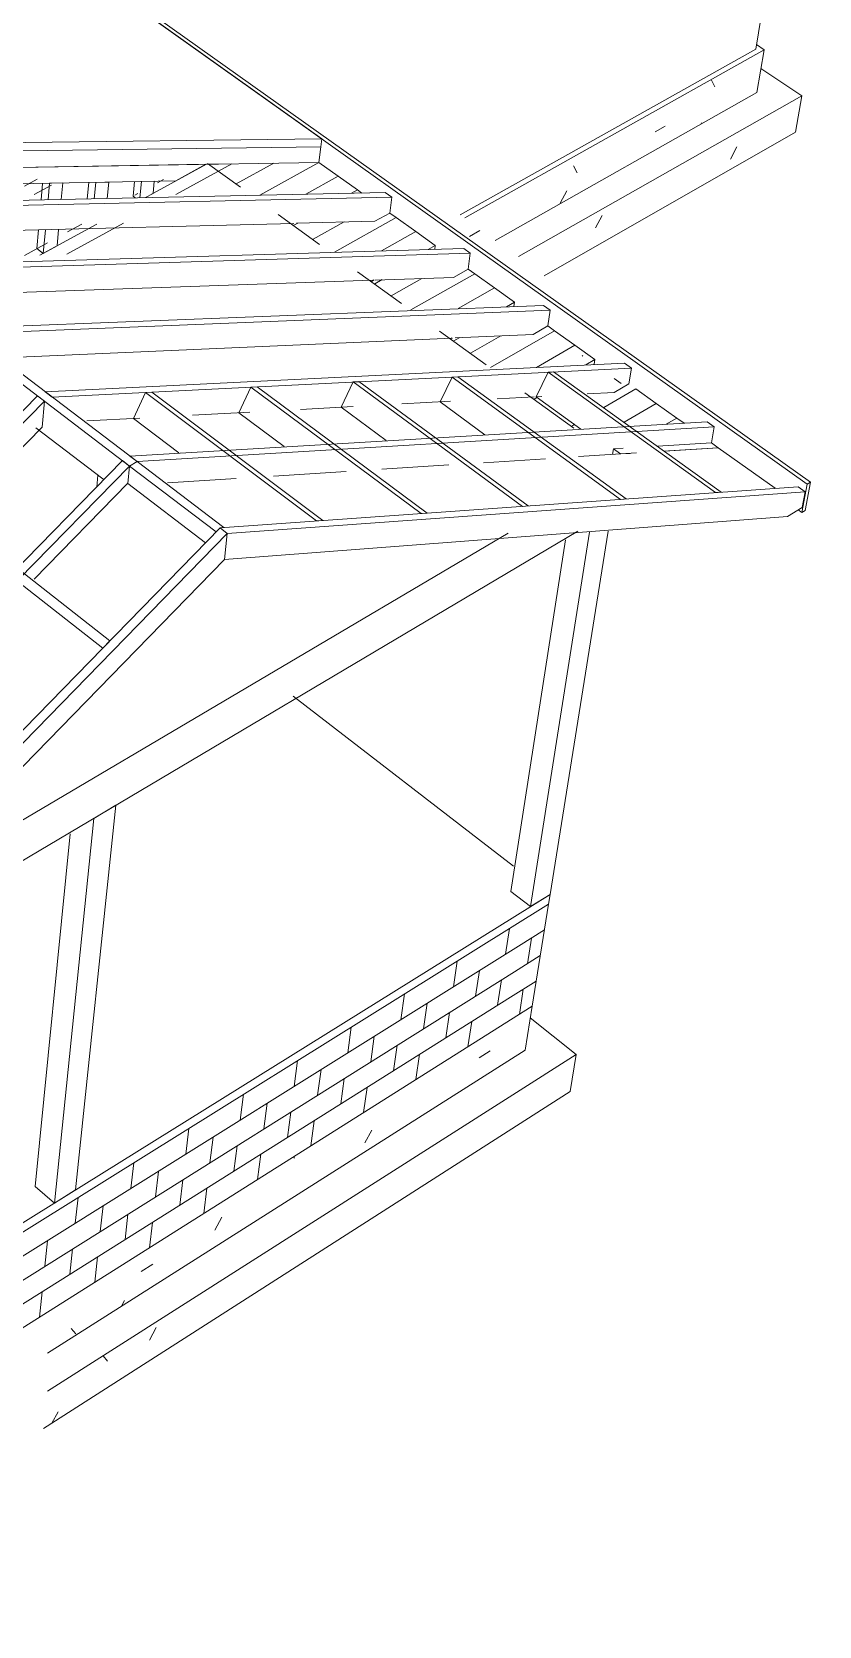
# Model space of a CAD drawing. Header units: inches. Extents: x -562 to 8953, y -6490 to -2066.
# Drawn here: x 2407.9 to 2503.4, y -6092.8 to -5899.4 of the extents above; entities that cross this region are included whole.
import ezdxf

# ---------------------------------------------------------------- set-up
doc = ezdxf.new("R2010")
doc.units = ezdxf.units.IN
doc.header["$MEASUREMENT"] = 0
for name, color, linetype, lineweight in [('A-CLNG', 13, 'Continuous', 18), ('A-COLS', 52, 'Continuous', 9), ('A-FLOR', 192, 'Continuous', 18), ('A-ROOF', 132, 'Continuous', 18), ('A-WALL', 113, 'Continuous', 18), ('A-WALL-PATT', 111, 'Continuous', 18), ('I-WALL', 25, 'Continuous', 18), ('S-FNDN', 32, 'Continuous', 18)]:
    doc.layers.add(name, color=color, linetype=linetype, lineweight=lineweight)

# ---------------------------------------------------------------- blocks, each defined once
blk = doc.blocks.new('FP_1-3D View 1')
at = {"layer": 'A-WALL-PATT', "lineweight": 9}
for p, q in [((-191.68653, 227.7528), (-191.68655, 227.75277)), ((-191.72397, 227.7281), (-191.72503, 227.72612)), ((-191.73155, 227.72288), (-191.73225, 227.72367)), ((-191.73924, 227.71499), (-191.74019, 227.71321))]:
    blk.add_line(p, q, dxfattribs=at)
blk = doc.blocks.new('FP_4-3D View 1')
at = {"layer": 'A-WALL-PATT', "lineweight": 9}
for p, q in [((-191.67373, 227.77006), (-191.67204, 227.77113)), ((-191.69045, 227.75877), (-191.69151, 227.75681)), ((-191.70247, 227.75445), (-191.70262, 227.75463)), ((-191.71379, 227.74523), (-191.71485, 227.74325)), ((-191.72629, 227.73682), (-191.72451, 227.73795)), ((-191.7289, 227.73231), (-191.72937, 227.73142)), ((-191.73647, 227.72711), (-191.73722, 227.72796)), ((-191.74645, 227.72407), (-191.74634, 227.72415)), ((-191.75138, 227.72153), (-191.75189, 227.72209))]:
    blk.add_line(p, q, dxfattribs=at)
blk = doc.blocks.new('FP_6-3D View 1')
at = {"layer": 'A-WALL-PATT', "lineweight": 9}
for p, q in [((-191.66497, 227.79267), (-191.66497, 227.79267)), ((-191.66761, 227.78741), (-191.66359, 227.78992)), ((-191.66623, 227.78468), (-191.6656, 227.78866)), ((-191.66824, 227.78342), (-191.66423, 227.78594)), ((-191.66886, 227.77947), (-191.66486, 227.78198)), ((-191.66748, 227.7768), (-191.66686, 227.78073))]:
    blk.add_line(p, q, dxfattribs=at)
blk = doc.blocks.new('FP_7-3D View 1')
at = {"layer": 'A-WALL-PATT', "lineweight": 9}
for p, q in [((-191.66963, 227.78615), (-191.66901, 227.79015)), ((-191.75305, 227.734), (-191.66761, 227.78741)), ((-191.67307, 227.78762), (-191.67307, 227.78762)), ((-191.75129, 227.73135), (-191.66824, 227.78342)), ((-191.67774, 227.78108), (-191.67714, 227.78508)), ((-191.67429, 227.77963), (-191.67368, 227.78362)), ((-191.67087, 227.77821), (-191.67025, 227.78216)), ((-191.74954, 227.72872), (-191.66886, 227.77947)), ((-191.68592, 227.77596), (-191.68535, 227.77997)), ((-191.68241, 227.77454), (-191.68182, 227.77852)), ((-191.67893, 227.77314), (-191.67834, 227.77709)), ((-191.67549, 227.77175), (-191.67489, 227.77568)), ((-191.69418, 227.7708), (-191.69363, 227.77481)), ((-191.6906, 227.7694), (-191.69004, 227.77339)), ((-191.67148, 227.77428), (-191.67148, 227.77428)), ((-191.68707, 227.76802), (-191.6865, 227.77198)), ((-191.68357, 227.76665), (-191.68299, 227.77058)), ((-191.7025, 227.7656), (-191.70198, 227.76961)), ((-191.69887, 227.76422), (-191.69833, 227.7682)), ((-191.67952, 227.7692), (-191.67952, 227.7692)), ((-191.69527, 227.76286), (-191.69473, 227.76682)), ((-191.69171, 227.76151), (-191.69116, 227.76544)), ((-191.7109, 227.76035), (-191.7104, 227.76436)), ((-191.70721, 227.75899), (-191.70669, 227.76298)), ((-191.68763, 227.76409), (-191.68763, 227.76409)), ((-191.70355, 227.75765), (-191.70303, 227.76161)), ((-191.71938, 227.75505), (-191.7189, 227.75906)), ((-191.69993, 227.75633), (-191.6994, 227.76026)), ((-191.69581, 227.75893), (-191.69581, 227.75893)), ((-191.71562, 227.75372), (-191.71513, 227.7577)), ((-191.7119, 227.7524), (-191.7114, 227.75636)), ((-191.72793, 227.7497), (-191.72748, 227.75371)), ((-191.70822, 227.7511), (-191.70771, 227.75503)), ((-191.70406, 227.75372), (-191.70406, 227.75372)), ((-191.7241, 227.7484), (-191.72364, 227.75238)), ((-191.72032, 227.7471), (-191.71985, 227.75106)), ((-191.73656, 227.74431), (-191.73613, 227.74832)), ((-191.71658, 227.74582), (-191.7161, 227.74976)), ((-191.71239, 227.74847), (-191.71239, 227.74847)), ((-191.73267, 227.74303), (-191.73223, 227.74701)), ((-191.72882, 227.74176), (-191.72838, 227.74572)), ((-191.72501, 227.7405), (-191.72456, 227.74444)), ((-191.72079, 227.74317), (-191.72079, 227.74317)), ((-191.74526, 227.73887), (-191.74487, 227.74288)), ((-191.74131, 227.73761), (-191.7409, 227.74159)), ((-191.73739, 227.73637), (-191.73698, 227.74032)), ((-191.73352, 227.73513), (-191.7331, 227.73907)), ((-191.75388, 227.73524), (-191.75368, 227.73739)), ((-191.75002, 227.73214), (-191.74964, 227.73613)), ((-191.72926, 227.73783), (-191.72926, 227.73783)), ((-191.74604, 227.73092), (-191.74565, 227.73488)), ((-191.74211, 227.72972), (-191.74171, 227.73365)), ((-191.76263, 227.73109), (-191.76257, 227.73185)), ((-191.75814, 227.73082), (-191.75623, 227.73201)), ((-191.73781, 227.73243), (-191.73781, 227.73243)), ((-191.76117, 227.72892), (-191.75928, 227.7301)), ((-191.75544, 227.72875), (-191.75351, 227.72996)), ((-191.75477, 227.72543), (-191.75441, 227.72939)), ((-191.77172, 227.724), (-191.77154, 227.72625)), ((-191.76389, 227.72722), (-191.76311, 227.72771)), ((-191.75849, 227.72683), (-191.75659, 227.72803)), ((-191.7558, 227.72479), (-191.75388, 227.726)), ((-191.75272, 227.72673), (-191.7515, 227.72749)), ((-191.74643, 227.72699), (-191.74643, 227.72699)), ((-191.75768, 227.72361), (-191.75694, 227.72407)), ((-191.76122, 227.72138), (-191.7596, 227.7224)), ((-191.75946, 227.7193), (-191.75924, 227.72186)), ((-191.75513, 227.7215), (-191.75513, 227.7215)), ((-191.78671, 227.70535), (-191.76501, 227.719)), ((-191.78076, 227.71835), (-191.7806, 227.72061)), ((-191.76818, 227.71505), (-191.76802, 227.71711)), ((-191.78988, 227.71266), (-191.78974, 227.71491)), ((-191.77247, 227.7143), (-191.77242, 227.715)), ((-191.77709, 227.70944), (-191.77694, 227.71149)), ((-191.79909, 227.70691), (-191.79897, 227.70917)), ((-191.78144, 227.70866), (-191.78139, 227.70935)), ((-191.78609, 227.70377), (-191.78595, 227.70582)), ((-191.80194, 227.69577), (-191.79043, 227.70301)), ((-191.79049, 227.70297), (-191.79048, 227.7031)), ((-191.79517, 227.69805), (-191.79504, 227.70011)), ((-191.81777, 227.69525), (-191.81768, 227.69751)), ((-191.79962, 227.69723), (-191.79958, 227.69792)), ((-191.80493, 227.69389), (-191.8039, 227.69453)), ((-191.80433, 227.69228), (-191.80422, 227.69433)), ((-191.82019, 227.69203), (-191.81969, 227.69234)), ((-191.8095, 227.69101), (-191.80893, 227.69137)), ((-191.80779, 227.69209), (-191.80608, 227.69317)), ((-191.82034, 227.68805), (-191.81814, 227.68943)), ((-191.81815, 227.68558), (-191.818, 227.6892)), ((-191.81287, 227.68889), (-191.81143, 227.6898)), ((-191.82048, 227.68411), (-191.81652, 227.6866)), ((-191.8183, 227.68165), (-191.8183, 227.68165))]:
    blk.add_line(p, q, dxfattribs=at)
blk = doc.blocks.new('FP_10-3D View 1')
at = {"layer": 'A-WALL-PATT', "lineweight": 9}
for p, q in [((-191.63363, 227.91171), (-191.63465, 227.90978)), ((-191.65461, 227.90105), (-191.65563, 227.89911))]:
    blk.add_line(p, q, dxfattribs=at)
blk = doc.blocks.new('FP_11-3D View 1')
at = {"layer": 'A-WALL-PATT', "lineweight": 9}
for p, q in [((-191.63704, 227.92105), (-191.63757, 227.92211)), ((-191.64635, 227.91407), (-191.64479, 227.91495)), ((-191.63912, 227.91545), (-191.63923, 227.91523)), ((-191.65847, 227.9077), (-191.65904, 227.90876)), ((-191.66009, 227.90488), (-191.66111, 227.90294)), ((-191.67524, 227.89779), (-191.67363, 227.8987))]:
    blk.add_line(p, q, dxfattribs=at)

msp = doc.modelspace()

# ---------------------------------------------------------------- linework, layer by layer
at = {"layer": 'A-CLNG'}
for p, q in [((2474.26, -5950.88), (2481.29, -5950.43)), ((2485.15, -5950.18), (2491.21, -5949.8)), ((2498.1, -5954.72), (2491.21, -5949.8)), ((2437.25, -5953.24), (2446.04, -5952.68)), ((2450.38, -5952.4), (2458.52, -5951.88)), ((2462.7, -5951.62), (2470.25, -5951.13)), ((2408.17, -5965.74), (2419.55, -5954.11)), ((2424.37, -5954.06), (2432.72, -5953.53))]:
    msp.add_line(p, q, dxfattribs=at)
at = {"layer": 'A-COLS'}
for p, q in [((2501.98, -5954.21), (2419.63, -5895.65)), ((2502.38, -5953.97), (2420.03, -5895.44)), ((2442.98, -5913.29), (2371.29, -5914.28)), ((2442.75, -5915.2), (2442.98, -5913.29)), ((2419.75, -5952.02), (2370.83, -5914.75)), ((2371.74, -5914.27), (2420.68, -5951.49)), ((2429.04, -5915.42), (2374.64, -5916.31)), ((2374.7, -5916.31), (2442.75, -5915.2)), ((2429.09, -5915.42), (2422.23, -5919.16)), ((2425.37, -5917.43), (2429.04, -5915.42)), ((2425.38, -5919.08), (2432.16, -5915.37)), ((2432.16, -5915.37), (2429.09, -5915.42)), ((2433.23, -5918.21), (2429.22, -5915.31)), ((2432.71, -5917.78), (2437.27, -5915.27)), ((2435.58, -5919.15), (2442.75, -5915.2)), ((2442.75, -5915.2), (2435.58, -5919.15)), ((2442.75, -5915.2), (2445.07, -5916.86)), ((2377.44, -5918.32), (2425.37, -5917.43)), ((2408.55, -5917.22), (2407.01, -5918.05)), ((2408.17, -5919.08), (2410.29, -5917.94)), ((2409.04, -5919.74), (2409.22, -5917.73)), ((2410.05, -5917.71), (2409.87, -5919.72)), ((2411.67, -5917.68), (2410.05, -5917.71)), ((2411.48, -5919.69), (2411.67, -5917.68)), ((2414.64, -5919.61), (2414.83, -5917.62)), ((2415.66, -5917.61), (2415.48, -5919.6)), ((2417.25, -5917.58), (2415.66, -5917.61)), ((2417.06, -5919.56), (2417.25, -5917.58)), ((2420.19, -5919.29), (2420.36, -5917.52)), ((2421.2, -5917.5), (2421, -5919.48)), ((2422.77, -5917.47), (2421.2, -5917.5)), ((2422.62, -5918.95), (2422.77, -5917.47)), ((2423.14, -5917.68), (2423.9, -5917.27)), ((2441.14, -5919.04), (2445.07, -5916.86)), ((2445.07, -5916.86), (2441.14, -5919.04)), ((2445.07, -5916.86), (2447.41, -5918.53)), ((2379.73, -5920.35), (2450.79, -5918.85)), ((2451.58, -5919.42), (2380.53, -5920.96)), ((2420.19, -5919.29), (2420.46, -5919.49)), ((2420.41, -5919.16), (2420.78, -5918.97)), ((2421.69, -5919.46), (2422.62, -5918.95)), ((2446.69, -5918.93), (2447.41, -5918.53)), ((2447.41, -5918.53), (2446.69, -5918.93)), ((2447.41, -5918.53), (2447.94, -5918.91)), ((2451.58, -5919.42), (2450.79, -5918.85)), ((2451.33, -5921.33), (2451.58, -5919.42)), ((2442.82, -5925.14), (2437.78, -5921.5)), ((2444.62, -5926.08), (2452.12, -5921.89)), ((2452.12, -5921.89), (2444.62, -5926.08)), ((2449.54, -5922.33), (2451.33, -5921.33)), ((2451.33, -5921.33), (2452.12, -5921.89)), ((2452.12, -5921.89), (2454.49, -5923.58)), ((2384.86, -5923.97), (2439.7, -5922.58)), ((2408.51, -5925.65), (2408.72, -5923.37)), ((2415.81, -5922.67), (2408.88, -5926.45)), ((2409.55, -5923.35), (2409.29, -5926.22)), ((2410.97, -5925.31), (2411.15, -5923.31)), ((2412.17, -5926.3), (2419.03, -5922.56)), ((2412.23, -5923.62), (2413.96, -5922.68)), ((2439.69, -5922.82), (2440.18, -5922.54)), ((2440.18, -5922.54), (2439.69, -5922.82)), ((2440.01, -5922.57), (2449.54, -5922.33)), ((2442.03, -5924.51), (2445.81, -5922.41)), ((2445.81, -5922.41), (2442.03, -5924.51)), ((2450.33, -5925.91), (2454.49, -5923.58)), ((2454.49, -5923.58), (2450.33, -5925.91)), ((2454.49, -5923.58), (2456.86, -5925.28)), ((2389.48, -5927.76), (2460.31, -5925.64)), ((2407, -5926.47), (2409.82, -5924.94)), ((2408.51, -5925.65), (2409.29, -5926.22)), ((2409.29, -5926.22), (2410.97, -5925.31)), ((2456.86, -5925.28), (2456.01, -5925.76)), ((2456.8, -5925.74), (2456.86, -5925.28)), ((2461.11, -5926.21), (2460.31, -5925.64)), ((2461.11, -5926.21), (2390.3, -5928.39)), ((2460.85, -5928.12), (2461.11, -5926.21)), ((2394.59, -5931.36), (2449.26, -5929.48)), ((2452.75, -5932.31), (2447.42, -5928.46)), ((2449.46, -5929.45), (2449.13, -5929.63)), ((2449.53, -5929.92), (2450.43, -5929.41)), ((2449.56, -5929.47), (2459.06, -5929.14)), ((2451.51, -5931.36), (2455.23, -5929.25)), ((2453.9, -5933.09), (2461.65, -5928.7)), ((2461.65, -5928.7), (2453.9, -5933.09)), ((2459.06, -5929.14), (2460.85, -5928.12)), ((2460.85, -5928.12), (2461.65, -5928.7)), ((2461.65, -5928.7), (2464.05, -5930.41)), ((2459.66, -5932.92), (2464.05, -5930.41)), ((2464.05, -5930.41), (2459.66, -5932.92)), ((2464.05, -5930.41), (2466.47, -5932.14)), ((2399.4, -5935.31), (2470, -5932.53)), ((2470.81, -5933.11), (2400.24, -5935.95)), ((2466.47, -5932.14), (2465.49, -5932.7)), ((2466.39, -5932.67), (2466.47, -5932.14)), ((2470.81, -5933.11), (2470, -5932.53)), ((2470.52, -5935.03), (2470.81, -5933.11)), ((2468.73, -5936.06), (2470.52, -5935.03)), ((2470.52, -5935.03), (2471.34, -5935.61)), ((2404.49, -5938.89), (2458.97, -5936.49)), ((2463.03, -5939.74), (2457.39, -5935.67)), ((2458.89, -5936.47), (2458.72, -5936.57)), ((2459.12, -5936.85), (2459.85, -5936.43)), ((2459.28, -5936.48), (2468.73, -5936.06)), ((2461.15, -5938.32), (2464.81, -5936.22)), ((2463.58, -5940.08), (2471.34, -5935.61)), ((2471.34, -5935.61), (2463.58, -5940.08)), ((2469.13, -5940.05), (2473.78, -5937.36)), ((2473.78, -5937.36), (2469.13, -5940.05)), ((2471.34, -5935.61), (2473.78, -5937.36)), ((2473.78, -5937.36), (2476.24, -5939.11)), ((2474.7, -5938.63), (2474.77, -5938.68)), ((2476.24, -5939.11), (2475.12, -5939.76)), ((2476.16, -5939.67), (2476.24, -5939.11)), ((2409.51, -5943), (2479.84, -5939.54)), ((2480.67, -5940.13), (2410.36, -5943.65)), ((2457.44, -5944.24), (2458.9, -5941.22)), ((2458.9, -5941.22), (2459.59, -5941.18)), ((2458.9, -5941.22), (2479.33, -5956.06)), ((2480.02, -5956.01), (2459.59, -5941.18)), ((2469.1, -5943.61), (2470.55, -5940.64)), ((2470.55, -5940.64), (2471.23, -5940.6)), ((2470.55, -5940.64), (2490.88, -5955.24)), ((2491.55, -5955.2), (2471.23, -5940.6)), ((2476.06, -5939.72), (2476.16, -5939.67)), ((2480.67, -5940.13), (2479.84, -5939.54)), ((2480.36, -5942.05), (2480.67, -5940.13)), ((2409.51, -5943), (2410.36, -5943.65)), ((2420.24, -5946.24), (2421.71, -5943.08)), ((2421.71, -5943.08), (2422.47, -5943.04)), ((2421.71, -5943.08), (2442.45, -5958.68)), ((2443.21, -5958.63), (2422.47, -5943.04)), ((2433.03, -5945.56), (2434.5, -5942.44)), ((2434.5, -5942.44), (2435.24, -5942.4)), ((2434.5, -5942.44), (2455.14, -5957.78)), ((2455.87, -5957.73), (2435.24, -5942.4)), ((2445.43, -5944.89), (2446.89, -5941.82)), ((2446.89, -5941.82), (2447.6, -5941.78)), ((2446.89, -5941.82), (2467.43, -5956.91)), ((2468.14, -5956.86), (2447.6, -5941.78)), ((2473.68, -5947.44), (2467.72, -5943.13)), ((2475.28, -5943.28), (2478.56, -5943.1)), ((2477.31, -5944.91), (2481.19, -5942.65)), ((2478.56, -5943.1), (2480.36, -5942.05)), ((2478.57, -5941.39), (2479.43, -5942.01)), ((2481.19, -5942.65), (2483.68, -5944.42)), ((2323.47, -6030.26), (2408.59, -5943.52)), ((2409.44, -5944.16), (2324.26, -6030.98)), ((2409.44, -5944.16), (2408.59, -5943.52)), ((2409.15, -5947.31), (2409.44, -5944.16)), ((2440.52, -5945.15), (2446.92, -5944.81)), ((2450.9, -5948.93), (2445.43, -5944.89)), ((2452.82, -5944.49), (2458.7, -5944.17)), ((2462.89, -5948.22), (2457.44, -5944.24)), ((2464.39, -5943.87), (2468.86, -5943.63)), ((2468.87, -5943.9), (2469.27, -5943.67)), ((2474.52, -5947.53), (2469.1, -5943.61)), ((2469.16, -5943.61), (2469.79, -5943.58)), ((2479.8, -5946.7), (2483.68, -5944.42)), ((2483.68, -5944.42), (2479.8, -5946.7)), ((2483.68, -5944.42), (2486.18, -5946.21)), ((2414.57, -5946.55), (2421.02, -5946.2)), ((2419.81, -5950.83), (2489.85, -5946.67)), ((2425.76, -5950.42), (2420.24, -5946.24)), ((2427.42, -5945.86), (2434.38, -5945.48)), ((2438.53, -5949.66), (2433.03, -5945.56)), ((2473.42, -5947.18), (2473.82, -5946.95)), ((2484.9, -5946.96), (2486.18, -5946.21)), ((2486.18, -5946.21), (2484.9, -5946.96)), ((2486.18, -5946.21), (2487.06, -5946.83)), ((2490.7, -5947.27), (2489.85, -5946.67)), ((2398.48, -5958.19), (2409.15, -5947.31)), ((2416.51, -5953.58), (2408.41, -5947.38)), ((2490.7, -5947.27), (2420.68, -5951.49)), ((2490.37, -5949.2), (2490.7, -5947.27)), ((2419.81, -5950.83), (2420.68, -5951.49)), ((2478.39, -5950.62), (2478.49, -5949.94)), ((2478.49, -5949.94), (2479.66, -5949.87)), ((2478.49, -5949.94), (2479.34, -5950.56)), ((2480.5, -5950.48), (2479.34, -5950.56)), ((2483.83, -5949.61), (2490.37, -5949.2)), ((2491.21, -5949.8), (2484.67, -5950.22)), ((2491.21, -5949.8), (2490.37, -5949.2)), ((2333.1, -6039.03), (2418.89, -5951.36)), ((2419.75, -5952.02), (2406.27, -5965.8)), ((2419.75, -5952.02), (2418.89, -5951.36)), ((2419.54, -5954.12), (2419.75, -5952.02)), ((2419.54, -5954.12), (2419.75, -5952.02)), ((2419.75, -5952.02), (2419.54, -5954.12)), ((2419.75, -5952.02), (2420.68, -5951.49)), ((2420.68, -5951.49), (2419.75, -5952.02)), ((2419.75, -5952.02), (2430.26, -5960.02)), ((2431.19, -5959.48), (2420.68, -5951.49)), ((2415.78, -5954.57), (2415.93, -5953.13)), ((2416.63, -5953.67), (2415.93, -5953.13)), ((2419.54, -5954.12), (2428.97, -5961.32)), ((2430.75, -5959.52), (2500.89, -5954.53)), ((2501.75, -5955.14), (2500.89, -5954.53)), ((2501.98, -5954.21), (2501.35, -5957.66)), ((2501.75, -5957.42), (2502.38, -5953.97)), ((2502.38, -5953.97), (2501.98, -5954.21)), ((2501.75, -5955.14), (2431.63, -5960.19)), ((2480.02, -5956.01), (2479.33, -5956.06)), ((2491.55, -5955.2), (2490.88, -5955.24)), ((2501.4, -5957.07), (2501.75, -5955.14)), ((2417.39, -5973.22), (2396.76, -5957.09)), ((2431.27, -5963.34), (2499.6, -5958.16)), ((2443.21, -5958.63), (2442.45, -5958.68)), ((2455.87, -5957.73), (2455.14, -5957.78)), ((2468.14, -5956.86), (2467.43, -5956.91)), ((2499.6, -5958.16), (2501.4, -5957.07)), ((2500.89, -5957.34), (2501.35, -5957.66)), ((2501.35, -5957.66), (2501.75, -5957.42)), ((2343.75, -6048.72), (2430.75, -5959.52)), ((2431.63, -5960.19), (2344.05, -6050.01)), ((2474.17, -5959.91), (2382.49, -6014.31)), ((2394.46, -6002.22), (2465.7, -5960.18)), ((2394.46, -6002.22), (2465.7, -5960.18)), ((2430.75, -5959.52), (2431.63, -5960.19)), ((2431.63, -5960.19), (2430.75, -5959.52)), ((2431.63, -5960.19), (2431.27, -5963.34)), ((2431.27, -5963.34), (2431.63, -5960.19)), ((2468.43, -6005.47), (2475.6, -5960.03)), ((2470.79, -6004), (2477.84, -5959.92)), ((2466.04, -6003.62), (2472.66, -5960.96)), ((2346.21, -6050.62), (2431.27, -5963.34)), ((2406.04, -5965.91), (2416.51, -5974.12)), ((2417.39, -5973.22), (2416.51, -5974.12)), ((2413.22, -6039.84), (2418.11, -5993.17)), ((2415.44, -5994.76), (2418.11, -5993.17)), ((2410.66, -6041.43), (2415.44, -5994.76)), ((2408.31, -6039.43), (2412.57, -5996.63)), ((2468.43, -6005.47), (2466.04, -6003.62)), ((2470.79, -6004), (2468.43, -6005.47)), ((2410.66, -6041.43), (2408.31, -6039.43)), ((2413.22, -6039.84), (2410.66, -6041.43))]:
    msp.add_line(p, q, dxfattribs=at)
at = {"layer": 'A-FLOR'}
for p, q in [((2466.34, -6000.57), (2439.62, -5979.92)), ((2400.86, -6047.53), (2470.79, -6004)), ((2470.6, -6005.18), (2470.79, -6004)), ((2470.6, -6005.18), (2401.38, -6048.31))]:
    msp.add_line(p, q, dxfattribs=at)
at = {"layer": 'A-ROOF'}
for p, q in [((2443.09, -5912.33), (2420.25, -5896.08)), ((2442.98, -5913.29), (2371.29, -5914.28)), ((2371.35, -5913.24), (2443.09, -5912.33)), ((2443.09, -5912.33), (2442.98, -5913.29))]:
    msp.add_line(p, q, dxfattribs=at)
at = {"layer": 'A-WALL'}
for p in [(2470.6, -6005.18), (2406.72, -6056.61)]:
    msp.add_line(p, (2468.62, -6017.56), dxfattribs=at)
at = {"layer": 'I-WALL'}
for p, q in [((2495.75, -5901.44), (2503.45, -5855.65)), ((2459.9, -5921.56), (2495.75, -5901.44))]:
    msp.add_line(p, q, dxfattribs=at)
at = {"layer": 'S-FNDN'}
for p, q in [((2496.78, -5901.51), (2460.45, -5921.92)), ((2496.78, -5901.51), (2495.85, -5900.89)), ((2495.9, -5906.72), (2496.78, -5901.51)), ((2501.34, -5907.11), (2496.39, -5903.78)), ((2464.13, -5924.67), (2495.9, -5906.72)), ((2501.34, -5907.11), (2466.98, -5926.61)), ((2500.57, -5911.53), (2501.34, -5907.11)), ((2470.07, -5928.93), (2500.57, -5911.53)), ((2468.62, -6017.56), (2467.76, -6022.88)), ((2473.97, -6023.39), (2468.38, -6018.98)), ((2409.79, -6059.65), (2467.76, -6022.88)), ((2473.97, -6023.39), (2409.82, -6064.27)), ((2473.22, -6027.9), (2473.97, -6023.39)), ((2409.34, -6068.79), (2473.22, -6027.9))]:
    msp.add_line(p, q, dxfattribs=at)

# ---------------------------------------------------------------- block references
at = {"layer": 'A-WALL', "lineweight": 9, "xscale": 780, "yscale": 780, "zscale": 780}
for name in ['FP_6-3D View 1', 'FP_7-3D View 1']:
    msp.add_blockref(name, (151967.7, -183684.44), dxfattribs=at)
at = {"layer": 'S-FNDN', "lineweight": 9, "xscale": 780, "yscale": 780, "zscale": 780}
for name in ['FP_11-3D View 1', 'FP_10-3D View 1', 'FP_4-3D View 1', 'FP_1-3D View 1']:
    msp.add_blockref(name, (151967.7, -183684.44), dxfattribs=at)

doc.saveas('drawing.dxf')
